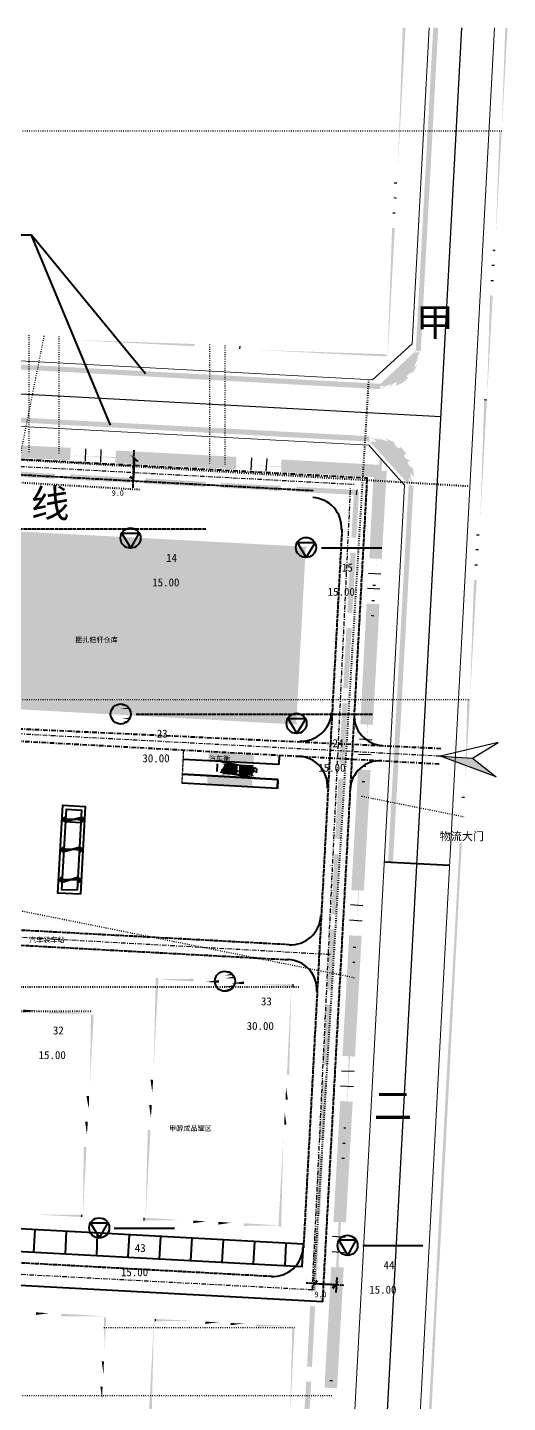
# Model space of a CAD drawing. Header units: metres. Extents: x 110 to 500, y 133 to 419.
# Drawn here: x 413.5 to 477.9, y 235.1 to 419.4 of the extents above; entities that cross this region are included whole.
import ezdxf

# ---------------------------------------------------------------- set-up
doc = ezdxf.new("R2010")
doc.units = ezdxf.units.M
for name, pattern in [('DASHDOT', [1, 0.6, -0.2, 0, -0.2]), ('DASHED', [0.6, 0.5, -0.1]), ('DOT', [0.2, 0, -0.2])]:
    doc.linetypes.add(name, pattern=pattern)
for name, color, linetype in [('PDF_0', 7, 'Continuous'), ('PDF_0-新建建构筑物', 7, 'Continuous'), ('PDF_0-道路边线', 7, 'Continuous'), ('PDF_c- 现状道路', 7, 'Continuous'), ('PDF_d-道路中心线', 7, 'Continuous'), ('PDF_d-道路红线', 7, 'Continuous'), ('PDF_DM-尺寸标注', 7, 'Continuous'), ('PDF_HY_BZ_CC', 7, 'Continuous'), ('PDF_HY_BZ_ZB', 7, 'Continuous'), ('PDF_PP-COM', 7, 'Continuous'), ('PDF_ROAD-CENT', 7, 'Continuous'), ('PDF_ZT-二期EPC承包商范围线', 7, 'Continuous'), ('PDF_勘探点', 7, 'Continuous'), ('PDF_绿线', 7, 'Continuous')]:
    doc.layers.add(name, color=color, linetype=linetype)
doc.styles.add('CHINESE', font='宋体')

msp = doc.modelspace()

# ---------------------------------------------------------------- hatches: boundary and pattern name
at = {"layer": 'PDF_0'}
for points in [[(465.56, 376.04), (466.22, 375.98), (468.56, 419.3), (467.9, 419.36)], [(460.82, 371.6), (461.72, 371.66), (460.82, 370.88), (462.56, 371.9), (461.84, 371), (463.34, 372.32), (462.8, 371.3), (463.76, 371.72), (464.54, 372.38), (464.06, 372.86), (465.2, 373.16), (465.74, 374.06), (464.66, 373.52), (466.04, 375.02), (465.14, 374.3), (466.22, 375.98), (465.38, 375.14), (465.56, 376.04)], [(460.82, 370.88), (460.82, 371.6), (409.22, 374.36), (409.16, 373.7)], [(459.38, 363.86), (459.32, 364.58), (408.86, 367.28), (408.8, 366.62)], [(403.04, 362.18), (419.18, 361.34), (419.3, 363.02), (403.1, 363.86)], [(464.6, 358.1), (464.66, 359.06), (465.26, 357.92), (464.54, 360.08), (465.32, 359.06), (465.2, 360.2), (464.24, 361.04), (464.84, 361.28), (463.76, 361.88), (464.3, 362.3), (463.52, 363.14), (463.04, 362.66), (462.62, 363.8), (461.54, 364.28), (462.26, 363.2), (460.46, 364.52), (461.36, 363.62), (459.32, 364.58), (460.34, 363.86), (459.38, 363.86)], [(425.24, 360.98), (441.44, 360.14), (441.5, 361.82), (425.36, 362.66)], [(427.52, 362.3), (427.28, 362.06), (428.42, 361.28), (427.52, 362.3), (428.42, 361.28), (428.18, 361.1), (427.28, 362.06)], [(447.5, 359.78), (460.76, 359.06), (460.82, 360.74), (447.56, 361.46)], [(409.1, 359.3), (417.14, 358.88), (417.2, 359.54), (409.1, 360.02)], [(419.18, 358.76), (427.28, 358.34), (427.28, 359), (419.24, 359.48)], [(459.32, 348.2), (461, 348.14), (461.66, 359.9), (459.92, 359.96)], [(428, 358.04), (428.24, 358.28), (427.1, 359.06), (428, 358.04), (427.1, 359.06), (427.34, 359.3), (428.24, 358.28)], [(429.26, 358.22), (437.36, 357.8), (437.42, 358.46), (429.32, 358.94)], [(439.4, 357.68), (447.44, 357.26), (447.5, 357.92), (439.4, 358.34)], [(449.48, 357.14), (457.58, 356.72), (457.64, 357.38), (449.54, 357.8)], [(461.84, 307.52), (462.5, 307.46), (465.26, 357.92), (464.6, 358.1)], [(456.92, 351.02), (457.58, 350.96), (457.94, 357.02), (457.28, 357.08)], [(402.56, 328.7), (402.38, 328.52), (449.72, 325.94), (449.54, 326.18), (450.8, 349.52), (450.98, 349.76), (403.64, 352.28), (403.82, 352.1)], [(456.38, 340.94), (457.04, 340.88), (457.52, 348.98), (456.8, 348.98)], [(458.12, 326), (459.8, 325.88), (460.7, 342.08), (458.96, 342.14)], [(455.84, 330.8), (456.5, 330.8), (456.98, 338.84), (456.26, 338.9)], [(455.3, 320.72), (455.96, 320.66), (456.44, 328.76), (455.72, 328.82)], [(439.64, 319.7), (439.82, 319.46), (439.58, 319.28), (441.8, 319.16), (441.62, 319.4), (441.68, 320.36), (441.86, 320.6), (439.64, 320.72), (439.88, 320.48), (439.64, 320.06)], [(441.8, 319.34), (441.62, 319.16), (443.84, 319.04), (443.66, 319.28), (443.84, 319.58), (443.9, 319.94), (443.72, 320.3), (443.9, 320.48), (441.68, 320.6), (441.86, 320.36)], [(456.92, 303.74), (458.6, 303.68), (459.5, 319.82), (457.82, 319.94)], [(454.76, 310.64), (455.42, 310.58), (455.84, 318.68), (455.18, 318.68)], [(454.22, 300.5), (454.88, 300.5), (455.3, 308.54), (454.64, 308.6)], [(453.68, 290.42), (454.34, 290.36), (454.76, 298.46), (454.1, 298.52)], [(455.72, 281.54), (457.4, 281.42), (458.3, 297.62), (456.62, 297.68)], [(453.14, 280.34), (453.8, 280.28), (454.22, 288.38), (453.56, 288.38)], [(452.6, 270.2), (453.26, 270.2), (453.68, 278.24), (453.02, 278.3)], [(454.52, 259.28), (456.2, 259.22), (457.1, 275.36), (455.42, 275.48)], [(452.06, 260.12), (452.72, 260.06), (453.14, 268.16), (452.48, 268.16)], [(451.52, 249.98), (452.18, 249.98), (452.6, 258.08), (451.94, 258.08)], [(453.32, 237.08), (455, 236.96), (455.9, 253.16), (454.22, 253.22)], [(451.28, 250.64), (451.52, 250.4), (452.24, 251.54), (451.28, 250.64), (452.24, 251.54), (452.48, 251.3), (451.52, 250.4)], [(455.54, 251.12), (455.3, 251.36), (454.52, 250.22), (455.54, 251.12), (454.52, 250.22), (454.28, 250.52), (455.3, 251.36)], [(450.98, 239.9), (451.64, 239.84), (452.06, 247.94), (451.4, 248)], [(450.38, 229.82), (451.1, 229.76), (451.52, 237.86), (450.86, 237.86)]]:
    msp.add_hatch(color=7, dxfattribs=at).paths.add_polyline_path(points)
at = {"layer": 'PDF_0-新建建构筑物'}
for points in [[(417.38, 311.42), (417.74, 317), (417.38, 311.42), (417.74, 317)], [(417.62, 316.94), (422, 316.7), (417.62, 316.94), (422, 316.7)], [(421.94, 316.76), (421.64, 311.18), (421.94, 316.76), (421.64, 311.18)], [(418.16, 312.92), (418.52, 312.8), (418.58, 313.7), (418.28, 313.52), (418.16, 313.28)], [(420.74, 313.64), (418.58, 313.7), (420.74, 313.64), (418.58, 313.7)], [(420.68, 312.68), (420.98, 312.86), (421.1, 313.1), (421.1, 313.46), (420.74, 313.64)], [(418.52, 312.8), (420.68, 312.68), (418.52, 312.8), (420.68, 312.68)], [(417.32, 309.68), (417.38, 310.58), (417.32, 309.68), (417.38, 310.58)], [(417.98, 308.9), (418.28, 308.72), (418.34, 309.68), (418.1, 309.5), (417.98, 309.26)], [(420.56, 309.56), (418.34, 309.68), (420.56, 309.56), (418.34, 309.68)], [(421.58, 310.34), (421.58, 309.5), (421.58, 310.34), (421.58, 309.5)], [(417.2, 308), (417.26, 308.84), (417.2, 308), (417.26, 308.84)], [(418.28, 308.72), (420.5, 308.6), (418.28, 308.72), (420.5, 308.6)], [(420.5, 308.6), (420.74, 308.84), (420.86, 309.08), (420.86, 309.44), (420.56, 309.56)], [(421.52, 308.6), (421.46, 307.76), (421.52, 308.6), (421.46, 307.76)], [(416.9, 301.52), (417.2, 307.16), (416.9, 301.52), (417.2, 307.16)], [(421.4, 306.92), (421.1, 301.28), (421.4, 306.92), (421.1, 301.28)], [(417.74, 304.88), (418.1, 304.7), (418.1, 305.66), (417.86, 305.48), (417.74, 305.18)], [(420.32, 305.54), (418.1, 305.66), (420.32, 305.54), (418.1, 305.66)], [(418.1, 304.7), (420.26, 304.58), (418.1, 304.7), (420.26, 304.58)], [(420.26, 304.58), (420.56, 304.76), (420.68, 305.06), (420.62, 305.36), (420.32, 305.54)], [(421.22, 301.34), (416.84, 301.58), (421.22, 301.34), (416.84, 301.58)]]:
    msp.add_hatch(color=7, dxfattribs=at).paths.add_polyline_path(points)
at = {"layer": 'PDF_c- 现状道路'}
for points in [[(460.46, 144.98), (475.22, 419.3), (460.46, 144.98), (475.22, 419.3)], [(465.8, 376.04), (468.14, 419.3), (465.8, 376.04), (468.14, 419.3)], [(140.48, 388.52), (460.58, 371.3), (140.48, 388.52), (460.58, 371.3)], [(460.16, 364.1), (140.06, 381.32), (460.16, 364.1), (140.06, 381.32)], [(460.58, 371.3), (461.54, 371.36), (462.5, 371.6), (463.4, 372.02), (464.24, 372.5), (464.9, 373.22), (465.44, 374.06), (465.8, 375.02), (465.92, 376.04)], [(464.9, 358.88), (464.84, 359.84), (464.6, 360.8), (464.18, 361.64), (463.7, 362.54), (462.98, 363.2), (462.14, 363.74), (461.18, 364.1), (460.16, 364.22)], [(454.1, 158.24), (464.9, 358.88), (454.1, 158.24), (464.9, 358.88)]]:
    msp.add_hatch(color=7, dxfattribs=at).paths.add_polyline_path(points)
at = {"layer": 'PDF_HY_BZ_CC'}
for points in [[(430.1, 280.04), (430.4, 279.98), (430.7, 291.98), (430.1, 280.04), (430.7, 291.98), (431.06, 291.98), (430.4, 279.98)], [(430.88, 292.1), (430.88, 291.8), (435.8, 291.86), (430.88, 292.1), (435.8, 291.86), (435.74, 291.5), (430.88, 291.8)], [(437.48, 291.8), (437.42, 291.44), (439.16, 291.68), (437.48, 291.8), (439.16, 291.68), (439.16, 291.32), (437.42, 291.44)], [(440.84, 291.62), (440.84, 291.26), (442.52, 291.5), (440.84, 291.62), (442.52, 291.5), (442.52, 291.14), (440.84, 291.26)], [(444.2, 291.44), (444.2, 291.08), (449.06, 291.14), (444.2, 291.44), (449.06, 291.14), (449.06, 290.84), (444.2, 291.08)], [(449.24, 290.96), (448.88, 291.02), (448.58, 279.02), (449.24, 290.96), (448.58, 279.02), (448.28, 279.02), (448.88, 291.02)], [(429.92, 276.62), (430.22, 276.62), (429.98, 278.36), (429.92, 276.62), (429.98, 278.36), (430.34, 278.3), (430.22, 276.62)], [(448.52, 277.34), (448.16, 277.34), (448.4, 275.66), (448.52, 277.34), (448.4, 275.66), (448.1, 275.66), (448.16, 277.34)], [(429.74, 273.26), (430.04, 273.26), (429.8, 274.94), (429.74, 273.26), (429.8, 274.94), (430.16, 274.94), (430.04, 273.26)], [(448.34, 273.98), (447.98, 273.98), (448.22, 272.3), (448.34, 273.98), (448.22, 272.3), (447.92, 272.3), (447.98, 273.98)], [(428.96, 259.64), (429.32, 259.64), (429.62, 271.58), (428.96, 259.64), (429.62, 271.58), (429.98, 271.58), (429.32, 259.64)], [(448.16, 270.62), (447.8, 270.62), (447.5, 258.62), (448.16, 270.62), (447.5, 258.62), (447.14, 258.68), (447.8, 270.62)], [(434, 259.22), (434.06, 259.52), (429.14, 259.46), (434, 259.22), (429.14, 259.46), (429.14, 259.82), (434.06, 259.52)], [(437.42, 259.04), (437.42, 259.34), (435.68, 259.1), (437.42, 259.04), (435.68, 259.1), (435.74, 259.46), (437.42, 259.34)], [(440.78, 258.86), (440.78, 259.16), (439.1, 258.92), (440.78, 258.86), (439.1, 258.92), (439.1, 259.28), (440.78, 259.16)], [(447.32, 258.5), (447.32, 258.8), (442.46, 258.74), (447.32, 258.5), (442.46, 258.74), (442.46, 259.1), (447.32, 258.8)], [(416.3, 246.74), (416.3, 247.04), (414.62, 246.8), (416.3, 246.74), (414.62, 246.8), (414.62, 247.16), (416.3, 247.04)], [(423.86, 246.32), (423.92, 246.62), (417.98, 246.62), (423.86, 246.32), (417.98, 246.62), (418.04, 246.98), (423.92, 246.62)], [(423.5, 242.3), (423.86, 242.24), (423.74, 246.5), (423.5, 242.3), (423.74, 246.5), (424.04, 246.44), (423.86, 242.24)], [(430.82, 246.08), (430.46, 246.14), (430.16, 234.14), (430.82, 246.08), (430.16, 234.14), (429.8, 234.14), (430.46, 246.14)], [(435.68, 245.66), (435.68, 246.02), (430.64, 245.96), (435.68, 245.66), (430.64, 245.96), (430.64, 246.26), (435.68, 246.02)], [(439.04, 245.48), (439.04, 245.84), (437.36, 245.6), (439.04, 245.48), (437.36, 245.6), (437.36, 245.9), (439.04, 245.84)], [(442.4, 245.3), (442.4, 245.66), (440.72, 245.42), (442.4, 245.3), (440.72, 245.42), (440.72, 245.72), (442.4, 245.66)], [(449.12, 244.94), (449.18, 245.3), (444.08, 245.24), (449.12, 244.94), (444.08, 245.24), (444.14, 245.54), (449.18, 245.3)], [(448.34, 233.18), (448.7, 233.18), (449, 245.12), (448.34, 233.18), (449, 245.12), (449.3, 245.12), (448.7, 233.18)], [(423.32, 238.88), (423.68, 238.88), (423.44, 240.62), (423.32, 238.88), (423.44, 240.62), (423.74, 240.56), (423.68, 238.88)], [(423.14, 235.52), (423.5, 235.52), (423.26, 237.2), (423.14, 235.52), (423.26, 237.2), (423.56, 237.2), (423.5, 235.52)]]:
    msp.add_hatch(color=7, dxfattribs=at).paths.add_polyline_path(points)
at = {"layer": 'PDF_PP-COM'}
for points in [[(437.78, 321.14), (443.84, 320.72), (443.84, 321.98), (437.78, 322.34)], [(476.36, 318.92), (473.18, 321.44), (468.86, 321.68), (469.52, 321.44)], [(437.6, 317.9), (443.66, 317.54), (443.66, 318.74), (437.6, 319.1)]]:
    msp.add_hatch(color=7, dxfattribs=at).paths.add_polyline_path(points)
at = {"layer": 'PDF_ZT-二期EPC承包商范围线'}
for points in [[(414.62, 287.24), (414.68, 287.6), (412.94, 287.36), (414.62, 287.24), (412.94, 287.36), (412.94, 287.72), (414.68, 287.6)], [(422.18, 286.88), (422.18, 287.18), (416.36, 287.18), (422.18, 286.88), (416.36, 287.18), (416.36, 287.48), (422.18, 287.18)], [(421.52, 277.82), (421.88, 277.82), (422, 287.06), (421.52, 277.82), (422, 287.06), (422.36, 287), (421.88, 277.82)], [(421.34, 274.4), (421.7, 274.4), (421.4, 276.14), (421.34, 274.4), (421.4, 276.14), (421.76, 276.14), (421.7, 274.4)], [(421.16, 270.98), (421.46, 270.98), (421.22, 272.72), (421.16, 270.98), (421.22, 272.72), (421.58, 272.72), (421.46, 270.98)], [(420.56, 260.12), (420.92, 260.06), (421.04, 269.3), (420.56, 260.12), (421.04, 269.3), (421.4, 269.3), (420.92, 260.06)], [(414.92, 260.54), (414.92, 260.24), (420.74, 260.24), (414.92, 260.54), (420.74, 260.24), (420.74, 259.94), (414.92, 260.24)]]:
    msp.add_hatch(color=7, dxfattribs=at).paths.add_polyline_path(points)
at = {"layer": 'PDF_勘探点'}
for points in [[(426.5, 328.64), (426.02, 328.64), (426.68, 328.52), (426.02, 328.52)], [(426.02, 328.4), (426.92, 328.4), (426.68, 328.52)], [(426.02, 328.04), (427.22, 328.04), (427.04, 328.22)], [(426.02, 326.66), (427.22, 326.66), (427.34, 326.9)], [(426.08, 326.3), (426.92, 326.3), (427.1, 326.48)], [(426.08, 326.06), (426.5, 326.06), (426.74, 326.18)], [(440.42, 292.76), (440, 292.76), (440.66, 292.64), (440.42, 292.76), (440.66, 292.64), (440, 292.64)], [(440, 292.34), (441.02, 292.34), (440.84, 292.52)], [(440, 291.92), (441.26, 291.92), (441.14, 292.16)], [(440, 290.78), (441.14, 290.78), (441.26, 291.02)], [(440, 290.42), (440.84, 290.42), (441.02, 290.6)]]:
    msp.add_hatch(color=7, dxfattribs=at).paths.add_polyline_path(points)
at = {"layer": 'PDF_绿线'}
for points in [[(462.8, 400.58), (463.16, 400.58), (463.82, 419.36), (462.8, 400.58), (463.82, 419.36), (464.18, 419.3), (463.16, 400.58)], [(476.78, 405.5), (477.08, 405.5), (477.56, 419.36), (476.78, 405.5), (477.56, 419.36), (477.86, 419.3), (477.08, 405.5)], [(476, 391.52), (476.3, 391.52), (476.78, 405.5), (476, 391.52), (476.78, 405.5), (477.08, 405.5), (476.3, 391.52)], [(461.36, 373.76), (461.72, 373.7), (462.38, 392.48), (461.36, 373.76), (462.38, 392.48), (462.74, 392.48), (461.72, 373.7)], [(474.74, 369.5), (475.1, 369.44), (475.52, 383.48), (474.74, 369.5), (475.52, 383.48), (475.88, 383.42), (475.1, 369.44)], [(419.72, 377.84), (419.72, 377.48), (435.92, 376.94), (419.72, 377.84), (435.92, 376.94), (435.86, 376.64), (419.72, 377.48)], [(443.96, 376.52), (443.96, 376.16), (461.66, 375.56), (443.96, 376.52), (461.66, 375.56), (461.6, 375.26), (443.96, 376.16)], [(473.84, 353.42), (474.2, 353.42), (474.74, 369.5), (473.84, 353.42), (474.74, 369.5), (475.1, 369.44), (474.2, 353.42)], [(418.88, 362.36), (418.88, 362), (435.08, 361.46), (418.88, 362.36), (435.08, 361.46), (435.08, 361.16), (418.88, 362)], [(459.92, 346.64), (460.22, 346.58), (460.7, 361.64), (459.92, 346.64), (460.7, 361.64), (461.06, 361.58), (460.22, 346.58)], [(443.18, 361.04), (443.12, 360.68), (460.82, 360.08), (443.18, 361.04), (460.82, 360.08), (460.76, 359.72), (443.12, 360.68)], [(472.46, 329.3), (472.82, 329.3), (473.36, 345.32), (472.46, 329.3), (473.36, 345.32), (473.72, 345.32), (472.82, 329.3)], [(458.6, 322.4), (458.96, 322.34), (459.44, 338.54), (458.6, 322.4), (459.44, 338.54), (459.8, 338.54), (458.96, 322.34)], [(471.86, 318.26), (472.22, 318.26), (472.46, 329.3), (471.86, 318.26), (472.46, 329.3), (472.82, 329.3), (472.22, 318.26)], [(457.28, 298.16), (457.64, 298.1), (458.18, 314.3), (457.28, 298.16), (458.18, 314.3), (458.48, 314.3), (457.64, 298.1)], [(467.36, 234.98), (466.34, 215.78), (465.02, 191.6), (464.6, 183.2), (464.9, 183.2), (465.38, 191.6), (466.64, 215.72), (467.72, 234.98), (468.56, 251.42), (468.74, 254), (469.46, 267.44), (470.12, 279.92), (471.14, 299.12), (471.74, 310.16), (471.44, 310.16), (470.84, 299.12), (469.76, 279.92), (469.1, 267.5), (468.38, 254), (468.26, 251.42)], [(455.96, 273.86), (456.32, 273.86), (456.86, 290.06), (455.96, 273.86), (456.86, 290.06), (457.22, 290.06), (456.32, 273.86)], [(454.16, 240.08), (454.52, 240.08), (455.06, 250.82), (455.9, 265.82), (455.54, 265.82), (454.76, 250.82)]]:
    msp.add_hatch(color=7, dxfattribs=at).paths.add_polyline_path(points)

# ---------------------------------------------------------------- linework, layer by layer
at = {"layer": 'PDF_0', "color": 7, "lineweight": 40}
for points in [[(429.32, 372.92), (414.02, 391.52), (391.58, 391.52)], [(424.64, 366.08), (414.02, 391.52)], [(447.2, 320.6), (434.36, 321.26)], [(438.92, 319.64), (438.98, 320.67)], [(447.26, 321.8), (447.2, 320.6)], [(444.2, 319.46), (444.26, 320.03)], [(447.02, 317.36), (434.18, 318.08)], [(461.36, 307.52), (470.12, 307.1)], [(454.88, 249.8), (455, 251.84)]]:
    msp.add_lwpolyline(points, dxfattribs=at)
at = {"layer": 'PDF_0', "color": 7, "linetype": 'DOT', "lineweight": 40}
for points in [[(472.84, 357.85), (191.12, 374.42)], [(190.94, 371.42), (428.59, 357.44)], [(459.23, 372.17), (451.82, 249.98)], [(443.84, 319.7), (439.7, 319.7)]]:
    msp.add_lwpolyline(points, dxfattribs=at)
at = {"layer": 'PDF_0', "color": 1}
for points in [[(421.28, 362.9), (421.22, 361.22)], [(423.32, 362.78), (423.26, 361.1)], [(443.54, 361.7), (443.42, 360.02)], [(445.58, 361.58), (445.46, 359.9)], [(460.88, 346.1), (459.2, 346.16)], [(460.76, 344.06), (459.08, 344.18)], [(459.68, 323.84), (458, 323.96)], [(459.56, 321.86), (457.88, 321.92)], [(458.48, 301.64), (456.8, 301.76)], [(458.36, 299.6), (456.68, 299.72)], [(457.28, 279.44), (455.6, 279.5)], [(457.22, 277.4), (455.48, 277.46)], [(456.08, 257.18), (454.4, 257.3)], [(456.02, 255.14), (454.34, 255.26)]]:
    msp.add_lwpolyline(points, dxfattribs=at)
at = {"layer": 'PDF_0', "color": 7, "linetype": 'DASHED', "lineweight": 40}
for points in [[(427.64, 357.68), (427.79, 362.72)], [(455.9, 250.76), (450.86, 251.07)]]:
    msp.add_lwpolyline(points, dxfattribs=at)
at = {"layer": 'PDF_0', "color": 2}
msp.add_lwpolyline([(457.64, 357.38), (457.58, 356.72)], dxfattribs=at)
at = {"layer": 'PDF_0', "color": 4, "lineweight": 40}
for points in [[(444.14, 320.06), (439.46, 320.96)], [(439.34, 319.58), (444.08, 318.8)]]:
    msp.add_lwpolyline(points, dxfattribs=at)
at = {"layer": 'PDF_0', "color": 7}
for points in [[(439.46, 319.82), (439.76, 320.06)], [(444.02, 319.7), (443.78, 319.94)]]:
    msp.add_lwpolyline(points, dxfattribs=at)
at = {"layer": 'PDF_0', "color": 2, "lineweight": 40}
for points in [[(305.18, 261.08), (450.32, 253.28), (450.5, 256.28), (297.26, 264.56)], [(414.32, 255.2), (414.5, 258.2)], [(418.58, 254.96), (418.7, 258.02)], [(422.78, 254.72), (422.9, 257.78)], [(426.98, 254.54), (427.16, 257.54)], [(431.18, 254.3), (431.36, 257.3)], [(435.38, 254.06), (435.56, 257.12)], [(439.58, 253.82), (439.76, 256.88)], [(443.78, 253.64), (443.96, 256.64)], [(448.04, 253.4), (448.16, 256.4)]]:
    msp.add_lwpolyline(points, dxfattribs=at)
at = {"layer": 'PDF_0', "color": 7, "lineweight": 40}
for centre, start, end in [((439.73, 320.09), -138.0855, -93.0817), ((443.75, 319.97), -93.0746, -48.0807)]:
    msp.add_arc(centre, 0.33, start, end, dxfattribs=at)
at = {"layer": 'PDF_0-新建建构筑物', "color": 4, "lineweight": 40}
for points in [[(420.62, 303.2), (417.56, 303.32), (418.22, 315.14), (421.22, 314.96)], [(420.68, 313.46), (418.58, 312.92)], [(420.44, 309.44), (418.4, 308.9)], [(420.2, 305.42), (418.16, 304.82)]]:
    msp.add_lwpolyline(points, close=True, dxfattribs=at)
at = {"layer": 'PDF_0-新建建构筑物', "color": 2, "lineweight": 40}
msp.add_lwpolyline([(420.14, 303.74), (418.1, 303.8), (418.7, 314.6), (420.74, 314.48)], close=True, dxfattribs=at)
for points in [[(421.04, 313.1), (418.16, 313.28)], [(420.8, 309.08), (417.92, 309.26)], [(420.62, 305.06), (417.74, 305.18)]]:
    msp.add_lwpolyline(points, dxfattribs=at)
at = {"layer": 'PDF_0-新建建构筑物', "color": 4, "lineweight": 40}
msp.add_lwpolyline([(418.58, 312.92), (420.62, 312.8)], dxfattribs=at)
at = {"layer": 'PDF_0-道路边线', "color": 3, "linetype": 'DASHDOT', "lineweight": 40}
for points in [[(143.42, 376.03), (459.08, 359)], [(276.98, 331.07), (468.8, 320.66)], [(468.92, 322.7), (277.04, 331.63)]]:
    msp.add_lwpolyline(points, dxfattribs=at)
at = {"layer": 'PDF_0-道路边线', "color": 3, "linetype": 'DASHED', "lineweight": 40}
for points in [[(149.36, 373.64), (451.87, 357.3)], [(453.08, 248.54), (459.06, 359)], [(455.66, 352.1), (450.49, 255.8)], [(448.58, 296.42), (363.86, 300.99)], [(448.46, 294.38), (363.74, 298.95)], [(446.18, 251.96), (320.48, 258.74)]]:
    msp.add_lwpolyline(points, dxfattribs=at)
at = {"layer": 'PDF_0-道路边线', "color": 3, "lineweight": 40}
msp.add_lwpolyline([(453.08, 248.54), (321.92, 255.62)], dxfattribs=at)
for centre, start, end in [((451.55, 352.31), -3.082, 86.919), ((450.23, 327.77), -93.082, -3.081), ((461.33, 327.17), 176.9183, -93.0817), ((449.69, 317.63), -3.082, 86.919), ((460.79, 317.03), 86.9177, 176.9185), ((448.79, 300.47), -93.082, -3.081), ((448.25, 290.39), -3.082, 86.919), ((446.39, 256.01), -93.0817, -3.0813)]:
    msp.add_arc(centre, 4.05, start, end, dxfattribs=at)
at = {"layer": 'PDF_d-道路中心线', "color": 1}
for points in [[(457.22, 149.12), (471.74, 419.3)], [(134, 385.28), (468.98, 367.22)]]:
    msp.add_lwpolyline(points, dxfattribs=at)
at = {"layer": 'PDF_d-道路红线', "color": 5, "lineweight": 5}
for points in [[(461.54, 147.74), (476.12, 419.3)], [(465.08, 376.94), (467.36, 419.3)], [(140.66, 389.3), (304.22, 380.48), (321.08, 379.58), (459.74, 372.14)], [(140.18, 380.54), (303.8, 371.72), (320.6, 370.82), (459.26, 363.38)], [(459.74, 372.14), (465.08, 376.94)], [(458.36, 252.32), (464.06, 358.04), (459.26, 363.38)], [(407.96, 155.96), (448.04, 154.52), (453.38, 159.38), (458.36, 252.32)]]:
    msp.add_lwpolyline(points, dxfattribs=at)
at = {"layer": 'PDF_DM-尺寸标注', "color": 7, "lineweight": 40}
for points in [[(427.82, 361.7), (427.64, 358.64)], [(451.88, 251), (454.94, 250.82)]]:
    msp.add_lwpolyline(points, dxfattribs=at)
at = {"layer": 'PDF_HY_BZ_CC', "color": 3}
for points in [[(449.06, 291.14), (449.06, 290.84)], [(429.14, 259.46), (429.14, 259.82)]]:
    msp.add_lwpolyline(points, dxfattribs=at)
at = {"layer": 'PDF_HY_BZ_CC', "color": 5, "linetype": 'DOT'}
msp.add_lwpolyline([(423.74, 245.12), (449.3, 245.12)], dxfattribs=at)
at = {"layer": 'PDF_HY_BZ_CC', "color": 5}
msp.add_lwpolyline([(430.64, 245.96), (430.64, 246.26)], dxfattribs=at)
at = {"layer": 'PDF_HY_BZ_ZB', "color": 7, "lineweight": 53}
msp.add_lwpolyline([(447.02, 317.36), (447.08, 318.56)], dxfattribs=at)
at = {"layer": 'PDF_PP-COM', "color": 7, "linetype": 'DASHED'}
msp.add_lwpolyline([(434.4, 322.52), (434.18, 318.08)], dxfattribs=at)
at = {"layer": 'PDF_PP-COM', "color": 6}
for points in [[(468.86, 321.68), (473.18, 321.44), (476.6, 323.54)], [(468.86, 321.68), (473.18, 321.44), (476.36, 318.92)]]:
    msp.add_lwpolyline(points, close=True, dxfattribs=at)
at = {"layer": 'PDF_PP-COM', "color": 7, "lineweight": 53}
msp.add_lwpolyline([(447.08, 318.56), (434.24, 319.28)], dxfattribs=at)
at = {"layer": 'PDF_ROAD-CENT', "color": 6, "linetype": 'DASHDOT'}
for points in [[(143.36, 374.96), (457.49, 358.13)], [(451.7, 250.16), (456.82, 357.59)], [(468.86, 321.68), (271.93, 332.09)], [(454.1, 295.1), (358.71, 300.38)], [(451.7, 250.16), (320.83, 257.05)]]:
    msp.add_lwpolyline(points, dxfattribs=at)
at = {"layer": 'PDF_ZT-二期EPC承包商范围线', "color": 6}
msp.add_lwpolyline([(420.74, 260.24), (420.74, 259.94)], dxfattribs=at)
at = {"layer": 'PDF_勘探点', "color": 5, "linetype": 'DASHED', "lineweight": 40}
for points in [[(405.74, 352.16), (437.42, 352.16)], [(428.06, 327.32), (459.74, 327.32)]]:
    msp.add_lwpolyline(points, dxfattribs=at)
at = {"layer": 'PDF_勘探点', "color": 5, "lineweight": 40}
for points in [[(427.34, 349.58), (428.48, 351.56), (426.14, 351.56)], [(450.86, 348.32), (452.06, 350.3), (449.72, 350.3)], [(449.6, 324.74), (450.8, 326.72), (448.46, 326.72)], [(423.14, 257.12), (424.28, 259.1), (421.94, 259.1)], [(456.44, 254.78), (457.58, 256.82), (455.24, 256.82)]]:
    msp.add_lwpolyline(points, close=True, dxfattribs=at)
for points in [[(452.9, 349.64), (461, 349.64)], [(425.12, 258.44), (433.22, 258.44)], [(458.48, 256.1), (466.52, 256.1)]]:
    msp.add_lwpolyline(points, dxfattribs=at)
at = {"layer": 'PDF_勘探点', "color": 5, "linetype": 'DOT', "lineweight": 40}
for points in [[(385.58, 290.78), (450.08, 290.78)], [(277.28, 287.54), (422.18, 287.54)]]:
    msp.add_lwpolyline(points, dxfattribs=at)
at = {"layer": 'PDF_勘探点', "color": 5, "lineweight": 40}
for centre in [(427.31, 350.93), (450.83, 349.67), (425.99, 327.35), (449.57, 326.09), (439.97, 291.53), (423.11, 258.47), (456.41, 256.13)]:
    msp.add_circle(centre, 1.35, dxfattribs=at)
at = {"layer": 'PDF_绿线', "color": 3, "linetype": 'DOT'}
for points in [[(143.42, 405.5), (477.08, 405.5)], [(415.7, 378.02), (383.25, 215.75)], [(413.66, 378.14), (413.66, 362.24)], [(417.68, 377.96), (417.68, 362.12)], [(437.9, 376.88), (437.9, 360.92)], [(439.94, 376.76), (439.94, 360.8)], [(140.68, 355.36), (457.28, 292.04)], [(139.52, 329.3), (472.82, 329.3)], [(458.3, 316.34), (472.13, 313.57)], [(134.72, 236), (454.28, 236)]]:
    msp.add_lwpolyline(points, dxfattribs=at)
at = {"layer": 'PDF_绿线', "color": 3}
for points in [[(462.68, 398.54), (463.04, 398.54)], [(462.62, 396.56), (462.92, 396.5)], [(462.5, 394.52), (462.8, 394.52)], [(475.88, 389.54), (476.18, 389.48)], [(475.76, 387.5), (476.12, 387.5)], [(475.64, 385.46), (476, 385.46)], [(441.98, 376.64), (441.92, 376.28)], [(474.74, 369.5), (475.1, 369.44)], [(473.72, 351.38), (474.08, 351.38)], [(473.6, 349.4), (473.96, 349.4)], [(473.48, 347.36), (473.84, 347.36)], [(459.8, 344.6), (460.16, 344.6)], [(459.68, 342.56), (460.04, 342.56)], [(459.56, 340.58), (459.92, 340.52)], [(458.48, 320.36), (458.84, 320.36)], [(458.36, 318.32), (458.72, 318.32)], [(471.74, 316.22), (472.1, 316.22)], [(457.16, 296.12), (457.52, 296.12)], [(457.1, 294.08), (457.4, 294.08)], [(455.9, 271.88), (456.2, 271.88)], [(455.78, 269.84), (456.08, 269.84)], [(455.66, 267.8), (456.02, 267.8)], [(454.04, 238.04), (454.4, 238.04)]]:
    msp.add_lwpolyline(points, dxfattribs=at)

# ---------------------------------------------------------------- texts
at = {"attachment_point": 7, "style": 'CHINESE'}
for s, insert, char_height in [('甲', (465.56, 377.6), 3.77), ('线', (413.96, 353.3), 3.77), ('9.0', (424.79, 356.58), 0.755), ('捆扎秸秆仓库', (419.89, 336.87), 0.679), ('汽车衡', (437.82, 320.96), 0.679), ('物流大门', (468.77, 310.29), 1.087), ('汽车装车站', (413.71, 296.67), 0.679), ('二', (459.92, 272.96), 3.77), ('甲醇成品罐区', (432.49, 271.4), 0.679), ('9.0', (451.98, 249.16), 0.755)]:
    msp.add_mtext(s, dxfattribs=dict(at, insert=insert, char_height=char_height))
at = {"color": 5, "char_height": 1.073, "attachment_point": 7, "style": 'CHINESE'}
for s, insert in [('14', (432.08, 347.74)), ('15', (455.66, 346.42)), ('15.00', (430.22, 344.44)), ('15.00', (453.74, 343.18)), ('23', (430.82, 324.16)), ('24', (454.4, 322.9)), ('30.00', (428.9, 320.86)), ('15.00', (452.48, 319.6)), ('33', (444.8, 288.28)), ('30.00', (442.88, 284.98)), ('32', (416.9, 284.38)), ('15.00', (414.98, 281.08)), ('43', (427.88, 255.22)), ('15.00', (426.02, 251.98)), ('44', (461.24, 252.94)), ('15.00', (459.32, 249.64))]:
    msp.add_mtext(s, dxfattribs=dict(at, insert=insert))

doc.saveas('drawing.dxf')
